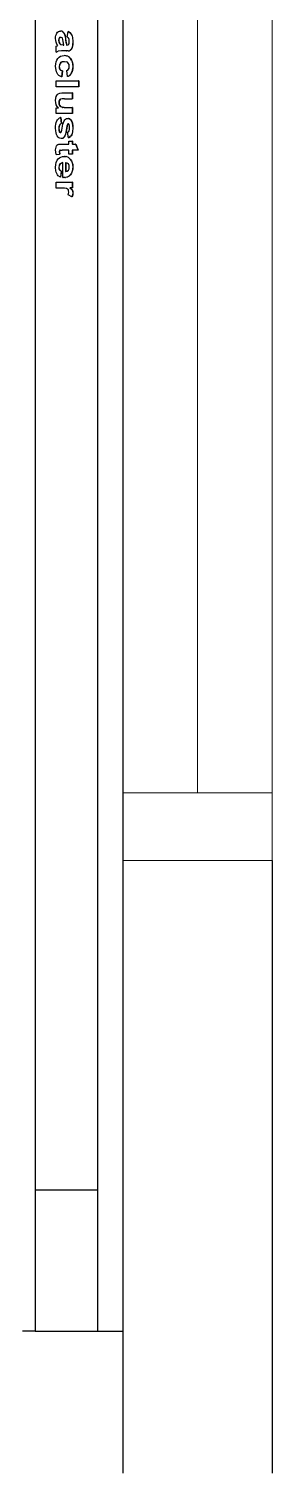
# Model space of a CAD drawing. Header units: inches. Extents: x -86493719 to 430035, y 21644 to 1519532.
# Drawn here: x 55510 to 55689, y 61379 to 62443 of the extents above; entities that cross this region are included whole.
import ezdxf

# ---------------------------------------------------------------- set-up
doc = ezdxf.new("R2010")
doc.units = ezdxf.units.IN
doc.header["$MEASUREMENT"] = 0
doc.layers.add('Edges', color=7, linetype='Continuous')
doc.layers.add('partition', color=8, linetype='Continuous')
doc.layers.add('WIN', color=8, linetype='Continuous', lineweight=18)

# ---------------------------------------------------------------- blocks, each defined once
blk = doc.blocks.new('1.0HP AIR CONDITION')
blk.add_line((305, 610.6), (305, 564.6))
at = {"layer": 'Edges'}
for p, q in [((-1478.9, 629.3), (409, 629.3)), ((409, 610.6), (409, 629.3)), ((-1478.9, 610.6), (409, 610.6)), ((409, 564.6), (409, 610.6)), ((-512.3, 596.8), (-507.9, 596.8)), ((-512.3, 596.8), (-512.3, 596.6)), ((-512.3, 596.6), (-507.9, 596.6)), ((-512.3, 580), (-512.3, 596.6)), ((-507.9, 596.8), (-507.9, 596.6)), ((-507.9, 596.6), (-507.9, 580)), ((-465.8, 594.6), (-461.4, 596.4)), ((-465.8, 594.4), (-461.4, 596.3)), ((-461.4, 596.4), (-461.4, 596.3)), ((-461.4, 596.3), (-461.4, 592.2)), ((-547.7, 590.5), (-548.6, 589)), ((-548.6, 589), (-547.7, 590.4)), ((-548.6, 589), (-548.6, 588.9)), ((-544.6, 588.3), (-548.6, 588.9)), ((-547.5, 585.9), (-548.3, 585.2)), ((-548.3, 585.1), (-547.5, 585.8)), ((-547, 591.1), (-547.7, 590.5)), ((-547.7, 590.4), (-547, 591)), ((-547.7, 590.5), (-547.7, 590.4)), ((-547.5, 585.9), (-546.5, 586.5)), ((-547.5, 585.8), (-546.5, 586.3)), ((-547.5, 585.9), (-547.5, 585.8)), ((-546.3, 591.6), (-547, 591.1)), ((-547, 591), (-546.3, 591.4)), ((-547, 591.1), (-547, 591)), ((-546.5, 586.5), (-545, 586.9)), ((-546.5, 586.3), (-545, 586.7)), ((-546.5, 586.5), (-546.5, 586.3)), ((-546.3, 591.6), (-545.3, 592)), ((-546.3, 591.4), (-545.3, 591.8)), ((-546.3, 591.6), (-546.3, 591.4)), ((-545.3, 592), (-544.2, 592.2)), ((-545.3, 591.8), (-544.2, 592.1)), ((-545.3, 592), (-545.3, 591.8)), ((-543, 587.2), (-545, 586.9)), ((-545, 586.7), (-543, 587)), ((-545, 586.9), (-545, 586.7)), ((-544.1, 589), (-544.6, 588.3)), ((-544.2, 592.2), (-541.4, 592.4)), ((-544.2, 592.1), (-541.4, 592.3)), ((-544.2, 592.2), (-544.2, 592.1)), ((-543.5, 589.5), (-544.1, 589)), ((-542.7, 589.8), (-543.5, 589.5)), ((-540.4, 587.6), (-543, 587.2)), ((-543, 587), (-540.4, 587.4)), ((-541.7, 589.8), (-542.7, 589.8)), ((-540.2, 589.7), (-541.7, 589.8)), ((-541.4, 592.4), (-538.8, 592.3)), ((-541.4, 592.3), (-538.8, 592.2)), ((-538.7, 585.7), (-541.4, 585.3)), ((-540.4, 587.6), (-538.7, 588)), ((-540.4, 587.4), (-538.7, 587.8)), ((-539.3, 589.5), (-540.2, 589.7)), ((-538.9, 588.9), (-539.3, 589.5)), ((-538.7, 588.1), (-538.9, 588.9)), ((-538.7, 585.3), (-538.9, 583.7)), ((-538.8, 592.3), (-537, 591.9)), ((-538.8, 592.2), (-537, 591.8)), ((-538.7, 588), (-538.7, 588.1)), ((-538.7, 588), (-538.7, 587.8)), ((-538.7, 585.3), (-538.7, 585.7)), ((-537, 591.9), (-537, 591.8)), ((-537, 591.9), (-535.8, 591.4)), ((-537, 591.8), (-535.8, 591.2)), ((-535.8, 591.4), (-535.8, 591.2)), ((-535.8, 591.4), (-535, 590.7)), ((-535.8, 591.2), (-535, 590.5)), ((-535, 590.7), (-535, 590.5)), ((-534.9, 590.4), (-535, 590.7)), ((-535, 590.5), (-534.9, 590.4)), ((-534.5, 589.6), (-534.9, 590.4)), ((-534.5, 589.4), (-534.5, 589.6)), ((-534.5, 589), (-534.5, 589.4)), ((-534.5, 589), (-534.4, 588)), ((-534.4, 587.8), (-534.4, 588)), ((-534.4, 587.8), (-534.4, 584.1)), ((-530.9, 587.3), (-531, 586.1)), ((-531, 586.1), (-531, 586)), ((-530.9, 584.6), (-531, 586)), ((-530.9, 587.5), (-530.8, 587.8)), ((-530.9, 587.5), (-530.9, 587.4)), ((-530.9, 587.3), (-530.9, 587.4)), ((-530.6, 588.6), (-530.8, 587.8)), ((-530.6, 588.6), (-530.5, 588.6)), ((-530.5, 588.8), (-530.4, 588.9)), ((-530.5, 588.8), (-530.5, 588.6)), ((-530.4, 588.9), (-530.3, 589.1)), ((-530.3, 589.1), (-529.8, 589.7)), ((-528.9, 590.8), (-529.8, 589.9)), ((-529.8, 589.7), (-528.9, 590.6)), ((-529.8, 589.9), (-529.8, 589.7)), ((-527.7, 591.5), (-528.9, 590.8)), ((-528.9, 590.6), (-527.7, 591.3)), ((-528.9, 590.8), (-528.9, 590.6)), ((-527.7, 591.5), (-526.3, 592)), ((-527.7, 591.3), (-526.3, 591.9)), ((-527.7, 591.5), (-527.7, 591.3)), ((-526.5, 586.2), (-526.3, 587.9)), ((-526.4, 585.9), (-526.5, 586.2)), ((-526.4, 585.9), (-526.3, 584.5)), ((-526.3, 592), (-524.7, 592.3)), ((-526.3, 591.9), (-524.7, 592.2)), ((-526.3, 592), (-526.3, 591.9)), ((-526, 588.5), (-526.3, 587.9)), ((-525.5, 589), (-526, 588.5)), ((-524.4, 589.6), (-525.5, 589)), ((-524.7, 592.3), (-523, 592.4)), ((-524.7, 592.2), (-523, 592.3)), ((-524.7, 592.3), (-524.7, 592.2)), ((-522.9, 589.8), (-524.4, 589.6)), ((-523, 592.4), (-521.5, 592.4)), ((-523, 592.4), (-523, 592.3)), ((-523, 592.3), (-521.5, 592.2)), ((-521.8, 589.7), (-522.9, 589.8)), ((-520.9, 589.3), (-521.8, 589.7)), ((-521.5, 592.4), (-520.3, 592.2)), ((-521.5, 592.4), (-521.5, 592.2)), ((-521.5, 592.2), (-520.3, 592)), ((-520.3, 588.7), (-520.9, 589.3)), ((-520.3, 592.2), (-519.1, 591.9)), ((-520.3, 592.2), (-520.3, 592)), ((-520.3, 592), (-519.1, 591.7)), ((-519.9, 587.9), (-520.3, 588.7)), ((-515.6, 588.4), (-519.9, 587.9)), ((-519.1, 591.9), (-519.1, 591.7)), ((-518.2, 591.5), (-519.1, 591.9)), ((-519.1, 591.7), (-518.2, 591.3)), ((-518.2, 591.5), (-518.2, 591.3)), ((-518.2, 591.5), (-517.3, 591)), ((-518.2, 591.3), (-517.3, 590.8)), ((-517.3, 591), (-517.3, 590.8)), ((-517.3, 591), (-516.6, 590.3)), ((-517.3, 590.8), (-516.6, 590.1)), ((-516.6, 590.3), (-516.6, 590.1)), ((-516, 589.5), (-516.6, 590.1)), ((-516, 589.5), (-516, 589.4)), ((-515.8, 589.1), (-516, 589.4)), ((-515.7, 588.8), (-515.8, 589.1)), ((-515.6, 588.6), (-515.7, 588.8)), ((-515.6, 588.6), (-515.6, 588.4)), ((-503.5, 592.2), (-499.1, 592.2)), ((-503.5, 592.2), (-503.5, 592)), ((-503.5, 592), (-499.1, 592)), ((-503.5, 584.4), (-503.5, 592)), ((-499.1, 592.2), (-499.1, 592)), ((-499.1, 586.5), (-499.1, 592)), ((-499, 586.2), (-499.1, 586.5)), ((-499, 586.2), (-499, 584.6)), ((-492.8, 586.1), (-492.7, 586.9)), ((-492.8, 586.1), (-492.8, 585)), ((-492.7, 592.2), (-488.4, 592.2)), ((-492.7, 592.2), (-492.7, 592)), ((-492.7, 592), (-488.4, 592)), ((-492.7, 586.9), (-492.7, 592)), ((-488.4, 592.2), (-488.4, 592)), ((-488.4, 592), (-488.4, 580)), ((-484.7, 589.2), (-484.6, 589.3)), ((-484.7, 588.9), (-484.7, 589.2)), ((-484.7, 588.7), (-484.7, 588.9)), ((-484.7, 588.7), (-484.7, 588.6)), ((-484.6, 587.8), (-484.7, 588.6)), ((-484.6, 589.5), (-484.3, 590)), ((-484.6, 589.5), (-484.6, 589.3)), ((-484.2, 587), (-484.6, 587.8)), ((-483.8, 590.8), (-484.3, 590.2)), ((-484.3, 590), (-483.8, 590.7)), ((-484.3, 590.2), (-484.3, 590)), ((-483.6, 586.4), (-484.2, 587)), ((-483.8, 590.7), (-483, 591.2)), ((-483.8, 590.8), (-483.6, 591)), ((-483.8, 590.8), (-483.8, 590.7)), ((-483.6, 591), (-483, 591.4)), ((-482.8, 585.9), (-483.6, 586.4)), ((-482.1, 591.8), (-483, 591.4)), ((-483, 591.2), (-482.1, 591.7)), ((-483, 591.4), (-483, 591.2)), ((-480.4, 585.1), (-482.8, 585.9)), ((-482.1, 591.8), (-480.9, 592.2)), ((-482.1, 591.7), (-480.9, 592)), ((-482.1, 591.8), (-482.1, 591.7)), ((-480.9, 592.2), (-479.4, 592.4)), ((-480.9, 592), (-479.4, 592.2)), ((-480.9, 592.2), (-480.9, 592)), ((-480.6, 589.1), (-480.7, 589)), ((-480.7, 589), (-480.6, 588.9)), ((-480.5, 589.4), (-480.6, 589.1)), ((-480.6, 588.9), (-480.6, 589.1)), ((-480.6, 588.8), (-480.6, 588.9)), ((-480.6, 588.8), (-480.6, 588.7)), ((-480.2, 588.6), (-480.6, 588.8)), ((-480.6, 588.7), (-480.2, 588.4)), ((-480.2, 589.6), (-480.5, 589.4)), ((-479.2, 589.9), (-480.2, 589.6)), ((-480.2, 588.6), (-480.2, 588.4)), ((-480.2, 588.6), (-478.9, 588.2)), ((-480.2, 588.4), (-478.9, 588)), ((-479.4, 592.4), (-477.8, 592.4)), ((-479.4, 592.4), (-479.4, 592.2)), ((-479.4, 592.2), (-477.8, 592.3)), ((-477.7, 590), (-479.2, 589.9)), ((-478.9, 588.2), (-476.1, 587.7)), ((-478.9, 588), (-476.1, 587.5)), ((-477.8, 592.4), (-474.8, 592.2)), ((-477.8, 592.3), (-474.8, 592.1)), ((-476.5, 589.9), (-477.7, 590)), ((-475.6, 589.6), (-476.5, 589.9)), ((-476.1, 587.7), (-473.1, 587)), ((-476.1, 587.5), (-473.1, 586.9)), ((-474.9, 589.2), (-475.6, 589.6)), ((-474.5, 588.5), (-474.9, 589.2)), ((-474.8, 592.2), (-473.6, 592)), ((-474.8, 592.1), (-473.6, 591.8)), ((-470.4, 589.1), (-474.5, 588.5)), ((-473.6, 592), (-472.7, 591.6)), ((-473.6, 592), (-473.6, 591.8)), ((-473.6, 591.8), (-472.7, 591.5)), ((-473.1, 587), (-471.2, 586.3)), ((-473.1, 586.9), (-471.2, 586.1)), ((-472.7, 591.6), (-472.7, 591.5)), ((-472.7, 591.6), (-471.9, 591.2)), ((-472.7, 591.5), (-471.9, 591)), ((-471.9, 591.2), (-471.9, 591)), ((-471.5, 590.8), (-471.9, 591.2)), ((-471.9, 591), (-471.3, 590.5)), ((-471.5, 590.8), (-471.3, 590.6)), ((-471.3, 590.6), (-471.3, 590.5)), ((-470.4, 589.3), (-471.3, 590.6)), ((-471.3, 590.5), (-470.4, 589.3)), ((-471.2, 586.3), (-471.2, 586.1)), ((-471.2, 586.3), (-471.1, 586.1)), ((-471.2, 586.1), (-470.6, 585.6)), ((-471.1, 586.1), (-470.9, 586)), ((-470.9, 586), (-470.6, 585.8)), ((-470.6, 585.8), (-470.6, 585.6)), ((-470.4, 585.5), (-470.6, 585.6)), ((-470.4, 589.3), (-470.4, 589.1)), ((-470.2, 585.2), (-470.4, 585.5)), ((-467.8, 592.2), (-465.8, 592.2)), ((-467.8, 592.2), (-467.8, 592)), ((-467.8, 592), (-465.8, 592)), ((-467.8, 589.5), (-467.8, 592)), ((-465.8, 589.5), (-467.8, 589.5)), ((-465.8, 594.6), (-465.8, 594.4)), ((-465.8, 592.2), (-465.8, 594.4)), ((-465.8, 592.2), (-465.8, 592)), ((-465.8, 584.2), (-465.8, 589.5)), ((-461.4, 592.2), (-458.4, 592.2)), ((-461.4, 592.2), (-461.4, 592)), ((-461.4, 592), (-458.4, 592)), ((-458.4, 589.5), (-461.4, 589.5)), ((-461.4, 589.5), (-461.4, 584.8)), ((-458.4, 592.2), (-458.4, 592)), ((-458.4, 592), (-458.4, 589.5)), ((-456.6, 586.3), (-456.5, 587.3)), ((-456.6, 586.3), (-456.6, 586.1)), ((-456.6, 585.9), (-456.6, 586.1)), ((-456.5, 584.7), (-456.6, 585.9)), ((-456.1, 588.7), (-456.5, 587.5)), ((-456.5, 587.5), (-456.5, 587.3)), ((-456.5, 587.4), (-456.5, 587.5)), ((-456.5, 587.3), (-456.5, 587.4)), ((-455.8, 589.2), (-456.1, 588.7)), ((-455.8, 589.2), (-455.4, 589.7)), ((-454.5, 590.7), (-455.4, 589.8)), ((-455.4, 589.7), (-454.5, 590.6)), ((-455.4, 589.8), (-455.4, 589.7)), ((-453.3, 591.5), (-454.5, 590.7)), ((-454.5, 590.6), (-453.3, 591.3)), ((-454.5, 590.7), (-454.5, 590.6)), ((-453.3, 591.5), (-452, 592)), ((-453.3, 591.3), (-452, 591.9)), ((-453.3, 591.5), (-453.3, 591.3)), ((-452, 592), (-450.6, 592.3)), ((-452, 591.9), (-450.6, 592.2)), ((-452, 592), (-452, 591.9)), ((-451.8, 588.2), (-452, 587.2)), ((-452, 587.2), (-445.5, 587.2)), ((-452, 587.2), (-452, 587)), ((-452, 587), (-445.5, 587)), ((-451.1, 589.1), (-451.8, 588.2)), ((-450.1, 589.7), (-451.1, 589.1)), ((-450.6, 592.3), (-449, 592.4)), ((-450.6, 592.2), (-449, 592.3)), ((-450.6, 592.3), (-450.6, 592.2)), ((-448.7, 589.8), (-450.1, 589.7)), ((-449, 592.4), (-447.3, 592.3)), ((-449, 592.4), (-449, 592.3)), ((-449, 592.3), (-447.3, 592.2)), ((-447.5, 589.7), (-448.7, 589.8)), ((-446.5, 589.1), (-447.5, 589.7)), ((-447.3, 592.3), (-445.7, 592)), ((-447.3, 592.3), (-447.3, 592.2)), ((-447.3, 592.2), (-445.7, 591.8)), ((-445.7, 588.2), (-446.5, 589.1)), ((-445.7, 592), (-445.7, 591.8)), ((-445.7, 592), (-444.3, 591.4)), ((-445.7, 591.8), (-444.3, 591.3)), ((-445.5, 587.2), (-445.7, 588.2)), ((-445.5, 587), (-445.5, 587.2)), ((-444.3, 591.4), (-444.3, 591.3)), ((-444.3, 591.4), (-443.2, 590.7)), ((-444.3, 591.3), (-443.2, 590.5)), ((-443.2, 590.7), (-443.2, 590.5)), ((-442.2, 589.7), (-443.2, 590.7)), ((-443.2, 590.5), (-442.2, 589.5)), ((-442.2, 589.7), (-442.2, 589.5)), ((-442, 589.3), (-442.2, 589.5)), ((-442, 589.3), (-441.7, 588.6)), ((-441.6, 588.4), (-441.7, 588.6)), ((-441.6, 588.3), (-441.6, 588.4)), ((-441.5, 588.1), (-441.6, 588.3)), ((-441.5, 588.1), (-441.2, 586.9)), ((-441.2, 586.8), (-441.2, 586.9)), ((-441.2, 586.4), (-441.2, 586.8)), ((-441.2, 586.4), (-441.1, 585.2)), ((-437.7, 592.2), (-433.6, 592.2)), ((-437.7, 592.2), (-437.7, 592)), ((-437.7, 592), (-433.6, 592)), ((-437.7, 580), (-437.7, 592)), ((-433.6, 592.2), (-433.6, 592)), ((-433.6, 592), (-433.5, 590.6)), ((-433.6, 590.3), (-432.6, 591.3)), ((-433.6, 590.5), (-433.5, 590.6)), ((-433.6, 590.5), (-433.6, 590.3)), ((-432.6, 591.5), (-433.5, 590.6)), ((-433.2, 586.2), (-433.3, 583.7)), ((-433, 587.7), (-433.2, 586.2)), ((-432.5, 588.5), (-433, 587.7)), ((-432.6, 591.5), (-431.8, 592.1)), ((-432.6, 591.3), (-431.8, 591.9)), ((-432.6, 591.5), (-432.6, 591.3)), ((-432, 589.1), (-432.5, 588.5)), ((-431.2, 589.3), (-432, 589.1)), ((-431.8, 592.1), (-430.9, 592.3)), ((-431.8, 591.9), (-430.9, 592.2)), ((-431.8, 592.1), (-431.8, 591.9)), ((-430.4, 589.4), (-431.2, 589.3)), ((-430.9, 592.3), (-429.9, 592.4)), ((-430.9, 592.2), (-429.9, 592.3)), ((-430.9, 592.3), (-430.9, 592.2)), ((-429.4, 589.3), (-430.4, 589.4)), ((-429.9, 592.4), (-428.4, 592.3)), ((-429.9, 592.4), (-429.9, 592.3)), ((-429.9, 592.3), (-428.4, 592.1)), ((-428.3, 588.9), (-429.4, 589.3)), ((-428.4, 592.3), (-427, 591.8)), ((-428.4, 592.3), (-428.4, 592.1)), ((-428.4, 592.1), (-427, 591.7)), ((-427, 591.7), (-428.3, 588.9)), ((-427, 591.8), (-427, 591.7)), ((-548.9, 584.4), (-549, 583.4)), ((-549, 583.4), (-549, 583.2)), ((-548.9, 582.5), (-549, 583.2)), ((-548.5, 585), (-548.9, 584.4)), ((-548.7, 581.8), (-548.9, 582.5)), ((-548.2, 581.2), (-548.7, 581.8)), ((-548.5, 585), (-548.3, 585.1)), ((-548.3, 585.2), (-548.3, 585.1)), ((-547.5, 580.7), (-548.2, 581.2)), ((-546.7, 580.3), (-547.5, 580.7)), ((-545.8, 579.9), (-546.7, 580.3)), ((-544.7, 579.7), (-545.8, 579.9)), ((-543.5, 579.7), (-544.7, 579.7)), ((-544.6, 583.6), (-544.4, 584.2)), ((-544.5, 583.1), (-544.6, 583.6)), ((-543.9, 582.6), (-544.5, 583.1)), ((-544.5, 583.1), (-544.5, 583)), ((-544.5, 583), (-543.9, 582.4)), ((-543.8, 584.7), (-544.4, 584.2)), ((-543.9, 582.6), (-543.2, 582.2)), ((-543.9, 582.6), (-543.9, 582.4)), ((-543.9, 582.4), (-543.2, 582.1)), ((-542.9, 585), (-543.8, 584.7)), ((-542.1, 579.8), (-543.5, 579.7)), ((-543.2, 582.2), (-542.2, 582.1)), ((-543.2, 582.2), (-543.2, 582.1)), ((-543.2, 582.1), (-542.2, 581.9)), ((-541.4, 585.3), (-542.9, 585)), ((-542.2, 582.1), (-541, 582.2)), ((-542.2, 581.9), (-541, 582.1)), ((-542.2, 582.1), (-542.2, 581.9)), ((-540.8, 580.1), (-542.1, 579.8)), ((-541, 582.2), (-539.9, 582.7)), ((-541, 582.1), (-539.9, 582.5)), ((-541, 582.2), (-541, 582.1)), ((-539.5, 580.6), (-540.8, 580.1)), ((-539.9, 582.7), (-539.3, 583.1)), ((-539.9, 582.5), (-539.3, 583)), ((-539.9, 582.7), (-539.9, 582.5)), ((-538.4, 581.3), (-539.5, 580.6)), ((-539.3, 583.1), (-538.9, 583.6)), ((-539.3, 583.1), (-539.3, 583)), ((-538.9, 583.7), (-538.9, 583.6)), ((-538.2, 580.9), (-538.4, 581.3)), ((-537.8, 580), (-538.2, 580.9)), ((-533.4, 580), (-537.8, 580)), ((-534.4, 584.1), (-534.2, 581.7)), ((-534.2, 581.6), (-534.2, 581.7)), ((-533.4, 580.1), (-534.2, 581.6)), ((-533.4, 580.1), (-533.4, 580)), ((-530.5, 583.3), (-530.9, 584.6)), ((-529.8, 582.3), (-530.5, 583.3)), ((-528.9, 581.4), (-529.8, 582.3)), ((-527.7, 580.6), (-528.9, 581.4)), ((-526.3, 580.1), (-527.7, 580.6)), ((-526.3, 584.4), (-526.3, 584.5)), ((-526.1, 584.2), (-526.3, 584.5)), ((-526.3, 584.4), (-526.1, 584.2)), ((-524.8, 579.8), (-526.3, 580.1)), ((-526.1, 584.2), (-526, 583.9)), ((-525.5, 583.3), (-526, 583.9)), ((-526, 583.9), (-526, 583.7)), ((-526, 583.7), (-525.5, 583.2)), ((-525.5, 583.3), (-524.4, 582.7)), ((-525.5, 583.3), (-525.5, 583.2)), ((-525.5, 583.2), (-524.4, 582.5)), ((-523.1, 579.7), (-524.8, 579.8)), ((-524.4, 582.7), (-522.9, 582.4)), ((-524.4, 582.7), (-524.4, 582.5)), ((-524.4, 582.5), (-522.9, 582.3)), ((-521.5, 579.8), (-523.1, 579.7)), ((-522.9, 582.4), (-521.7, 582.6)), ((-522.9, 582.3), (-521.7, 582.4)), ((-522.9, 582.4), (-522.9, 582.3)), ((-521.7, 582.6), (-520.8, 583)), ((-521.7, 582.4), (-520.8, 582.8)), ((-521.7, 582.6), (-521.7, 582.4)), ((-520.2, 580), (-521.5, 579.8)), ((-520.8, 583), (-520.1, 583.7)), ((-520.8, 582.8), (-520.1, 583.5)), ((-520.8, 583), (-520.8, 582.8)), ((-519, 580.3), (-520.2, 580)), ((-519.8, 584.4), (-520.1, 583.7)), ((-520.1, 583.7), (-520.1, 583.5)), ((-519.8, 584.4), (-519.7, 584.6)), ((-519.7, 584.7), (-519.7, 584.7)), ((-519.7, 584.7), (-519.7, 584.6)), ((-519.7, 584.6), (-519.7, 584.7)), ((-519.7, 584.7), (-515.4, 584.2)), ((-519.7, 584.6), (-515.4, 584)), ((-517.9, 580.8), (-519, 580.3)), ((-517.1, 581.4), (-517.9, 580.8)), ((-516.3, 582.2), (-517.1, 581.4)), ((-515.8, 583), (-516.3, 582.2)), ((-515.4, 584), (-515.8, 583)), ((-515.4, 584.2), (-515.4, 584)), ((-507.9, 580), (-512.3, 580)), ((-503.3, 582.9), (-503.5, 584.4)), ((-502.9, 581.7), (-503.3, 582.9)), ((-502.1, 580.9), (-502.9, 581.7)), ((-500.9, 580.2), (-502.1, 580.9)), ((-499.5, 579.8), (-500.9, 580.2)), ((-497.9, 579.7), (-499.5, 579.8)), ((-499, 584.6), (-498.8, 583.5)), ((-498.8, 583.5), (-498.8, 583.4)), ((-498.5, 583), (-498.8, 583.4)), ((-498.5, 583), (-497.9, 582.6)), ((-498.5, 583), (-498.5, 582.8)), ((-498.5, 582.8), (-497.9, 582.4)), ((-497.9, 582.6), (-497.2, 582.4)), ((-497.9, 582.6), (-497.9, 582.4)), ((-497.9, 582.4), (-497.2, 582.2)), ((-496.3, 579.8), (-497.9, 579.7)), ((-497.2, 582.4), (-496.3, 582.3)), ((-497.2, 582.4), (-497.2, 582.2)), ((-497.2, 582.2), (-496.3, 582.1)), ((-496.3, 582.3), (-495.2, 582.4)), ((-496.3, 582.3), (-496.3, 582.1)), ((-496.3, 582.1), (-495.2, 582.2)), ((-494.8, 580.2), (-496.3, 579.8)), ((-495.2, 582.4), (-494.3, 582.7)), ((-495.2, 582.2), (-494.3, 582.6)), ((-495.2, 582.4), (-495.2, 582.2)), ((-493.5, 580.9), (-494.8, 580.2)), ((-494.3, 582.7), (-493.5, 583.2)), ((-494.3, 582.6), (-493.5, 583.1)), ((-494.3, 582.7), (-494.3, 582.6)), ((-493.5, 583.2), (-493.1, 583.7)), ((-493.5, 583.2), (-493.5, 583.1)), ((-492.4, 581.8), (-493.5, 580.9)), ((-492.9, 584.6), (-493.1, 583.8)), ((-493.1, 583.8), (-493.1, 583.7)), ((-492.9, 584.6), (-492.8, 584.9)), ((-492.9, 584.6), (-492.8, 584.8)), ((-492.8, 584.9), (-492.8, 585)), ((-492.8, 584.8), (-492.8, 584.9)), ((-492.4, 580), (-492.4, 581.8)), ((-488.4, 580), (-492.4, 580)), ((-485.4, 583.6), (-480.9, 584)), ((-485.4, 583.4), (-480.9, 583.9)), ((-485.4, 583.6), (-485.4, 583.4)), ((-485, 582.6), (-485.4, 583.4)), ((-484.4, 581.9), (-485, 582.6)), ((-483.7, 581.2), (-484.4, 581.9)), ((-482.8, 580.7), (-483.7, 581.2)), ((-481.7, 580.2), (-482.8, 580.7)), ((-480.4, 579.9), (-481.7, 580.2)), ((-480.9, 584), (-480.9, 583.9)), ((-480.5, 583.2), (-480.9, 583.9)), ((-480.5, 583.2), (-479.8, 582.6)), ((-480.5, 583.2), (-480.5, 583.1)), ((-480.5, 583.1), (-479.8, 582.5)), ((-476, 584.3), (-480.4, 585.1)), ((-479, 579.7), (-480.4, 579.9)), ((-479.8, 582.6), (-478.8, 582.3)), ((-479.8, 582.6), (-479.8, 582.5)), ((-479.8, 582.5), (-478.8, 582.1)), ((-477.4, 579.7), (-479, 579.7)), ((-478.8, 582.3), (-477.4, 582.2)), ((-478.8, 582.3), (-478.8, 582.1)), ((-478.8, 582.1), (-477.4, 582)), ((-477.4, 582.2), (-475.9, 582.3)), ((-477.4, 582.2), (-477.4, 582)), ((-477.4, 582), (-475.9, 582.1)), ((-475.6, 579.8), (-477.4, 579.7)), ((-474.6, 583.9), (-476, 584.3)), ((-475.9, 582.3), (-474.8, 582.6)), ((-475.9, 582.1), (-474.8, 582.4)), ((-475.9, 582.3), (-475.9, 582.1)), ((-474.1, 580), (-475.6, 579.8)), ((-474.8, 582.6), (-474.4, 583)), ((-474.8, 582.4), (-474.4, 582.8)), ((-474.8, 582.6), (-474.8, 582.4)), ((-474.3, 583.6), (-474.6, 583.9)), ((-474.4, 583), (-474.3, 583.3)), ((-474.4, 583), (-474.4, 582.8)), ((-474.3, 583.3), (-474.3, 583.6)), ((-472.8, 580.4), (-474.1, 580)), ((-471.8, 580.9), (-472.8, 580.4)), ((-470.9, 581.5), (-471.8, 580.9)), ((-470.3, 582.2), (-470.9, 581.5)), ((-470, 582.9), (-470.3, 582.2)), ((-470.1, 585.1), (-470.2, 585.2)), ((-470.2, 585.2), (-470.2, 585.1)), ((-470.2, 585.1), (-470.1, 585.1)), ((-470.1, 585.1), (-469.9, 584.6)), ((-469.8, 583.7), (-470, 582.9)), ((-469.9, 584.6), (-469.8, 583.9)), ((-469.8, 583.9), (-469.8, 583.7)), ((-465.7, 582), (-465.8, 584.2)), ((-465.4, 581.3), (-465.7, 582)), ((-465, 580.7), (-465.4, 581.3)), ((-464.5, 580.3), (-465, 580.7)), ((-463.6, 580), (-464.5, 580.3)), ((-462.6, 579.8), (-463.6, 580)), ((-461.5, 579.7), (-462.6, 579.8)), ((-459.7, 579.8), (-461.5, 579.7)), ((-461.4, 584.7), (-461.4, 584.8)), ((-461.4, 584.8), (-461.4, 584.6)), ((-461.4, 584.7), (-461.4, 584.6)), ((-461.4, 584.6), (-461.4, 584.5)), ((-461.3, 583.1), (-461.4, 584.5)), ((-460.9, 582.6), (-461.3, 583.1)), ((-461.3, 583.1), (-461.3, 582.9)), ((-461.3, 582.9), (-460.9, 582.5)), ((-460.9, 582.6), (-460.2, 582.5)), ((-460.9, 582.6), (-460.9, 582.5)), ((-460.9, 582.5), (-460.2, 582.3)), ((-460.2, 582.5), (-458.4, 582.8)), ((-460.2, 582.3), (-458.4, 582.6)), ((-460.2, 582.5), (-460.2, 582.3)), ((-458, 580.2), (-459.7, 579.8)), ((-458.4, 582.8), (-458.4, 582.6)), ((-458, 580.3), (-458.4, 582.6)), ((-458, 580.3), (-458, 580.2)), ((-456.2, 583.6), (-456.5, 584.7)), ((-455.7, 582.6), (-456.2, 583.6)), ((-455, 581.7), (-455.7, 582.6)), ((-453.8, 580.8), (-455, 581.7)), ((-452.3, 580.2), (-453.8, 580.8)), ((-450.6, 579.8), (-452.3, 580.2)), ((-441.1, 585.1), (-452.1, 585.1)), ((-452.1, 585.1), (-451.8, 584)), ((-451.8, 584), (-451.8, 583.8)), ((-451.1, 583), (-451.8, 583.8)), ((-451.1, 583), (-449.9, 582.4)), ((-451.1, 583), (-451.1, 582.9)), ((-451.1, 582.9), (-449.9, 582.3)), ((-448.6, 579.7), (-450.6, 579.8)), ((-449.9, 582.4), (-448.5, 582.2)), ((-449.9, 582.4), (-449.9, 582.3)), ((-449.9, 582.3), (-448.5, 582.1)), ((-446.1, 579.9), (-448.6, 579.7)), ((-448.5, 582.2), (-447.6, 582.3)), ((-448.5, 582.1), (-447.6, 582.2)), ((-448.5, 582.2), (-448.5, 582.1)), ((-447.6, 582.3), (-446.8, 582.6)), ((-447.6, 582.2), (-446.8, 582.5)), ((-447.6, 582.3), (-447.6, 582.2)), ((-446.8, 582.6), (-446.2, 583.2)), ((-446.8, 582.5), (-446.2, 583)), ((-446.8, 582.6), (-446.8, 582.5)), ((-446.2, 583.2), (-445.7, 583.8)), ((-446.2, 583.2), (-446.2, 583)), ((-445, 580.2), (-446.1, 579.9)), ((-445.7, 584), (-441.3, 583.4)), ((-445.7, 584), (-445.7, 583.8)), ((-445.7, 583.8), (-441.3, 583.3)), ((-444, 580.6), (-445, 580.2)), ((-443.2, 581.1), (-444, 580.6)), ((-442.4, 581.7), (-443.2, 581.1)), ((-441.3, 583.3), (-442.4, 581.7)), ((-441.3, 583.4), (-441.3, 583.3)), ((-441.1, 585.1), (-441.1, 585.2)), ((-433.3, 580), (-437.7, 580)), ((-433.3, 583.7), (-433.3, 580)), ((-1478.9, 564.6), (409, 564.6)), ((409, 564.6), (409, 555.3))]:
    blk.add_line(p, q, dxfattribs=at)

msp = doc.modelspace()

# ---------------------------------------------------------------- linework, layer by layer
at = {"layer": 'partition'}
for p, q in [((55579.3, 61829.9), (55579.3, 61378.6)), ((55689.3, 61829.9), (55689.3, 61378.6))]:
    msp.add_line(p, q, dxfattribs=at)
at = {"layer": 'WIN'}
for p, q in [((55579.3, 62829.9), (55579.3, 61879.9)), ((55634.3, 62829.9), (55634.3, 61879.9)), ((55689.3, 62829.9), (55689.3, 61879.9)), ((55579.3, 61879.9), (55579.3, 61829.9)), ((55689.3, 61829.9), (55689.3, 61879.9))]:
    msp.add_line(p, q, dxfattribs=at)
msp.add_lwpolyline([(55579.3, 61879.9), (55689.3, 61879.9), (55689.3, 61829.9), (55579.3, 61829.9)], dxfattribs=at)

# ---------------------------------------------------------------- block references
at = {"rotation": 270}
msp.add_blockref('1.0HP AIR CONDITION', (54950, 61892.1), dxfattribs=at)

doc.saveas('drawing.dxf')
